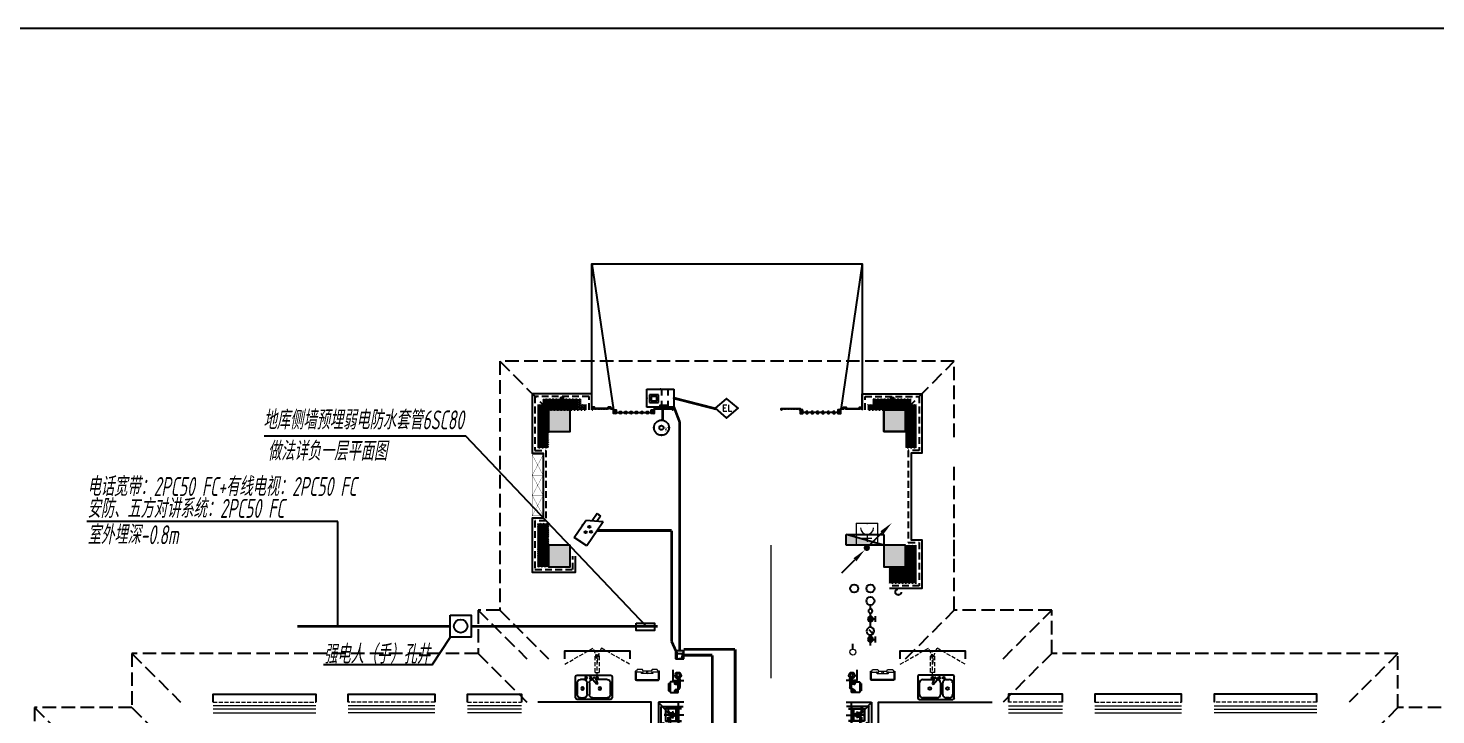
# Model space of a CAD drawing. Extents: x 3002737 to 4077523, y -995787 to -7267.
# Drawn here: x 3430537 to 3456554, y -919378 to -906687 of the extents above; entities that cross this region are included whole.
import ezdxf
from ezdxf.enums import TextEntityAlignment as Align

# ---------------------------------------------------------------- set-up
doc = ezdxf.new("R2010")
doc.units = 0
doc.header["$LTSCALE"] = 1000
doc.header["$MEASUREMENT"] = 0
doc.linetypes.add('DASH', pattern=[0.35, 0.25, -0.1])
doc.linetypes.add('HIDDEN', pattern=[0.375, 0.25, -0.125])
doc.layers.get('0').update_dxf_attribs({"linetype": 'CONTINUOUS'})
for name, color, linetype in [('!!DIM-动力', 7, 'CONTINUOUS'), ('!!电气', 1, 'CONTINUOUS'), ('A-EQPM-MECH', 191, 'CONTINUOUS'), ('AH-FURNITURE', 1, 'CONTINUOUS'), ('DIM-照明', 7, 'CONTINUOUS'), ('EQUIP-安防', 3, 'CONTINUOUS'), ('EQUIP_消火栓', 7, 'CONTINUOUS'), ('IP-bath&kitchen-JOHNSON', 4, 'CONTINUOUS'), ('LVTRY', 252, 'CONTINUOUS'), ('LWIRE', 4, 'CONTINUOUS'), ('VPIPE-中水', 122, 'CONTINUOUS'), ('VPIPE-凝结', 150, 'CONTINUOUS'), ('VPIPE-消防', 1, 'TG_X'), ('VPIPE-给水', 3, 'TG_J'), ('VPIPE-雨水', 4, 'DASH'), ('WIRE-安防', 4, 'CONTINUOUS'), ('WIRE-消防', 4, 'CONTINUOUS'), ('WIRE-综合布线', 5, 'DASH'), ('修改标示', 212, 'CONTINUOUS'), ('卫生间', 6, 'CONTINUOUS'), ('建筑-排气道', 252, 'CONTINUOUS'), ('污水', 3, 'CONTINUOUS'), ('电气', 6, 'CONTINUOUS'), ('看线', 185, 'CONTINUOUS'), ('立面', 73, 'CONTINUOUS'), ('立面-看线', 251, 'CONTINUOUS'), ('给水', 4, 'CONTINUOUS'), ('设备', 253, 'CONTINUOUS'), ('铝合金', 144, 'CONTINUOUS')]:
    doc.layers.add(name, color=color, linetype=linetype)
for name, color, linetype, lineweight in [('EQUIP-消防', 3, 'CONTINUOUS', 20), ('PUB_HATCH', 8, 'CONTINUOUS', 9), ('STAIR', 252, 'CONTINUOUS', 20), ('VPIPE-废水', 31, 'TG_F', 18), ('WINDOW', 146, 'CONTINUOUS', 20), ('平面-栏杆', 56, 'CONTINUOUS', 15), ('平面-看线', 252, 'CONTINUOUS', 15), ('平面-空调室内机', 176, 'CONTINUOUS', 9), ('平面-空调预留孔', 252, 'CONTINUOUS', 15), ('立面-洞口示意', 252, 'CONTINUOUS', 13)]:
    doc.layers.add(name, color=color, linetype=linetype, lineweight=lineweight)
doc.styles.add('_TEL_DIM', font='SIMPLEX', dxfattribs={"width": 0.8, "height": 3.5, "bigfont": 'HZTXT'})
doc.styles.add('DIM_FONT', font='SIMPLEX', dxfattribs={"width": 0.7, "bigfont": 'GBCBIG'})
doc.styles.add('HZTXT', font='gbeitc.shx', dxfattribs={"width": 0.8, "height": 400, "bigfont": 'hztxt.shx'})
doc.styles.add('SM1', font='realsz.shx', dxfattribs={"width": 0.75, "bigfont": 'realhz.shx'})
doc.styles.get("Standard").update_dxf_attribs({"font": 'gbenor.shx', "bigfont": 'gbcbig.shx'})
doc.styles.add('TG_LINETYPE', font='SIMPLEX', dxfattribs={"width": 0.8, "height": 3, "bigfont": 'HZTXT'})
doc.linetypes.add('TG_F', pattern='A,2,-0.3,["F",TG_LINETYPE,S=0.1,R=0,X=-0.23,Y=-0.15],0', length=2.3)
doc.linetypes.add('TG_J', pattern='A,2,-0.22,["J",TG_LINETYPE,S=0.1,R=0,X=-0.18,Y=-0.15],0', length=2.22)
doc.linetypes.add('TG_X', pattern='A,4,-0.3,["X",TG_LINETYPE,S=0.1,R=0,X=-0.23,Y=-0.15],0', length=4.3)
pattern_1 = [(45, (-879550.0308, -779765.5013), (-2.24506403, 2.24506403), [])]
pattern_2 = [(45, (-879750.0308, -780835.0008), (-2.24506403, 2.24506403), [])]
pattern_3 = [(45, (-691492.517, -939480.5144), (-2.24506403, 2.24506403), [])]
pattern_4 = [(45, (-691392.517, -939480.5153), (-2.24506403, 2.24506403), [])]
pattern_5 = [(45, (-691292.517, -939480.5162), (-2.24506403, 2.24506403), [])]
pattern_6 = [(45, (-691192.517, -939480.517), (-2.24506403, 2.24506403), [])]
pattern_7 = [(45, (-691092.517, -939480.518), (-2.24506403, 2.24506403), [])]
pattern_8 = [(45, (-690992.517, -939480.519), (-2.24506403, 2.24506403), [])]
pattern_9 = [(45, (-691602.5177, -939480.5138), (-2.24506403, 2.24506403), [])]
pattern_10 = [(45, (-690902.5144, -939480.51), (-2.24506403, 2.24506403), [])]
pattern_11 = [(0, (-420517.216, -516416.725), (30.95625, 17.872595), [20.6375, -41.275]), (120, (-420517.216, -516416.725), (-30.9562463, 17.8726014), [20.6375, -41.275]), (60, (-420517.216, -516416.725), (3.7e-06, 35.7451964), [-41.275, 20.6375])]
pattern_12 = [(45, (-691542.282, -939480.3315), (-2.24506403, 2.24506403), [])]

# ---------------------------------------------------------------- blocks, each defined once
blk = doc.blocks.new('A$C148B7D8E')
at = {"layer": '卫生间', "color": 252, "linetype": 'DASH'}
for p, q in [((7700, 15400), (8600, 14500)), ((15200, 14500), (16100, 15400)), ((7300, 10800), (8200, 9900)), ((7700, 10800), (8600, 9900)), ((15200, 9900), (16100, 10800)), ((17000, 9900), (17900, 10800)), ((900, 10000), (1800, 9100)), ((7300, 10000), (8200, 9100)), ((17900, 10000), (17000, 9100)), ((24300, 10000), (23400, 9100)), ((-900, 9000), (0, 8100)), ((900, 9000), (1800, 8100)), ((24300, 9000), (23400, 8100)), ((-900, -900), (0, 0)), ((1750, -900), (2650, 0)), ((22550, 0), (23450, -900)), ((2650, -1200), (1750, -2100)), ((22550, -1200), (23450, -2100))]:
    blk.add_line(p, q, dxfattribs=at)
for points in [[(16100, 14000), (16100, 15400), (7700, 15400), (7700, 10800), (7300, 10800), (7300, 10000), (900, 10000), (900, 9000), (-900, 9000), (-900, -900), (1750, -900), (1750, -2100), (23450, -2100), (23450, -900), (25100, -900)], [(25100, 9000), (24300, 9000), (24300, 10000), (17900, 10000), (17900, 10800), (16100, 10800), (16100, 12200)]]:
    blk.add_lwpolyline(points, dxfattribs=at)
blk = doc.blocks.new('A$C1F074C3D')
at = {"layer": 'STAIR', "color": 252}
blk.add_line((-1190, 4160), (-1190, 1703), dxfattribs=at)
blk = doc.blocks.new('rtyg7uyhg')
at = {"layer": 'LVTRY'}
for p, q in [((193590, 45458), (193590, 45069)), ((194235, 45489), (193621, 45489)), ((193621, 45131), (193621, 45346)), ((193682, 45407), (193888, 45407)), ((193896, 45430), (193858, 45326)), ((193858, 45326), (193875, 45316)), ((193875, 45316), (193946, 45401)), ((193926, 45440), (193940, 45432)), ((194010, 45346), (194010, 45131)), ((194051, 45131), (194051, 45346)), ((194112, 45407), (194173, 45407)), ((194235, 45346), (194235, 45131)), ((194265, 45069), (194265, 45458)), ((193621, 45039), (194235, 45039)), ((193948, 45069), (193682, 45069)), ((194173, 45069), (194112, 45069))]:
    blk.add_line(p, q, dxfattribs=at)
for centre, radius in [((193866, 45438), 20.5), ((193989, 45438), 20.5), ((194071, 45438), 20.5), ((193815, 45238), 25.6), ((194137, 45238), 25.6)]:
    blk.add_circle(centre, radius, dxfattribs=at)
for centre, radius, start, end in [((193621, 45458), 30.7, 90, 180), ((193682, 45346), 61.4, 90, 180), ((193916, 45423), 20.5, 60, 159.4623), ((193930, 45414), 20.5, 320.5377, 60), ((193948, 45346), 61.4, 360, 90), ((194112, 45346), 61.4, 90, 180), ((194173, 45346), 61.4, 360, 90), ((194235, 45458), 30.7, 360, 90), ((193621, 45069), 30.7, 180, 270), ((193682, 45131), 61.4, 180, 270), ((193948, 45131), 61.4, 270, 360), ((194112, 45131), 61.4, 180, 270), ((194173, 45131), 61.4, 270, 360), ((194235, 45069), 30.7, 270, 360)]:
    blk.add_arc(centre, radius, start, end, dxfattribs=at)
at = {"layer": 'LVTRY', "style": 'DIM_FONT', "width": 0.8, "flags": 9}
for tag in ['YSIZE', 'XSIZE']:
    blk.add_attdef(tag, (193928, 45488), '', height=0.5, rotation=90, dxfattribs=at)
blk = doc.blocks.new('A$C60D053AF')
at = {"layer": 'AH-FURNITURE', "color": 8}
for p, q in [((233, -90), (128, -90)), ((233, -110), (128, -110)), ((193, -71), (328, -71)), ((193, -91), (328, -91)), ((245, -129), (245, -122)), ((255, -281), (255, -251)), ((265, -129), (265, -122)), ((342, -97), (370, -143)), ((356, -83), (384, -129)), ((393, -281), (393, -251)), ((255, -281), (393, -281))]:
    blk.add_line(p, q, dxfattribs=at)
for points in [[(170, -68, 1), (170, -94), (193, -94), (193, -68)], [(234, -251), (414, -251, 0.414214), (424, -241), (424, -111, 0.414214), (414, -101), (234, -101, 0.414214), (224, -111), (224, -241, 0.414214)], [(268, -122), (268, -107, 0.414214), (248, -87), (233, -87), (233, -113), (242, -113), (242, -122)], [(242, -152, 1), (268, -152), (268, -129), (242, -129)], [(384, -161, 1), (402, -143), (386, -127), (368, -145)]]:
    blk.add_lwpolyline(points, format="xyb", close=True, dxfattribs=at)
for centre, radius in [((100, -100), 30), ((255, -152), 15), ((255, -152), 10), ((393, -152), 15), ((393, -152), 10)]:
    blk.add_circle(centre, radius, dxfattribs=at)
for radius in [40, 20]:
    blk.add_arc((328, -111), radius, 45, 90, dxfattribs=at)
blk = doc.blocks.new('A-Kitchen-7')
at = {"layer": 'LVTRY'}
for p, q in [((-519, 780), (-7, 834)), ((-515, 756), (-519, 780)), ((-4, 811), (-515, 756)), ((515, 756), (-515, 756)), ((-515, 756), (-515, 40)), ((-486, 761), (-485, 756)), ((-29, 767), (-112, 756)), ((-29, 767), (-35, 806)), ((-7, 834), (-4, 811)), ((515, 780), (0, 780)), ((0, 756), (0, 780)), ((515, 756), (515, 780)), ((515, 40), (515, 756)), ((-515, 40), (515, 40))]:
    blk.add_line(p, q, dxfattribs=at)
blk.add_lwpolyline([(-469, 40), (-469, 0), (469, 0), (469, 40)], close=True, dxfattribs=at)
blk = doc.blocks.new('FRSDFDGDGDRGDR')
at = {"layer": '平面-空调预留孔', "color": 252}
for p, q in [((699612, 775044), (699612, 775441)), ((699619, 775448), (699746, 775448)), ((699720, 775342), (699720, 775143)), ((699727, 775349), (699740, 775349)), ((699746, 775448), (699746, 775355)), ((699727, 775136), (699740, 775136)), ((699746, 775130), (699746, 775037)), ((699746, 775037), (699619, 775037))]:
    blk.add_line(p, q, dxfattribs=at)
blk.add_lwpolyline([(699766, 775167), (699793, 775154), (699793, 775057), (699766, 775044), (699766, 775018), (699619, 775018, -0.414214), (699593, 775044), (699593, 775441, -0.414214), (699619, 775468), (699766, 775468), (699766, 775441), (699793, 775428), (699793, 775332), (699766, 775318)], format="xyb", close=True, dxfattribs=at)
for centre, radius in [((699740, 775332), 10.6), ((699740, 775243), 15.8), ((699740, 775154), 10.6)]:
    blk.add_circle(centre, radius, dxfattribs=at)
for centre, start, end in [((699619, 775441), 90, 180), ((699727, 775342), 90, 180), ((699740, 775355), 270, 360), ((699727, 775143), 180, 270), ((699740, 775130), 0, 90), ((699619, 775044), 180, 270)]:
    blk.add_arc(centre, 6.6, start, end, dxfattribs=at)
blk = doc.blocks.new('*U153')
h = blk.add_hatch(color=5)
h.set_gradient(color1=(0, 0, 255), rotation=180, tint=1)
h.paths.add_polyline_path([(0, 0), (-6.35, -6.35), (-6.35, -2.159), (-15, -2.159), (-15, 2.159), (-6.35, 2.159), (-6.35, 6.35)])
at = {"color": 0, "linetype": 'Continuous'}
blk.add_lwpolyline([(0, 0), (-6.35, -6.35), (-6.35, -2.159), (-15, -2.159), (-15, 2.159), (-6.35, 2.159), (-6.35, 6.35)], close=True, dxfattribs=at)
blk = doc.blocks.new('GDGDRGDRGRD')
at = {"layer": 'PUB_HATCH'}
blk.add_hatch(color=252, dxfattribs=at).paths.add_polyline_path([(430320, 370174), (430320, 370444), (430180, 370444), (430180, 370429), (430285, 370429), (430305, 370409), (430305, 370209), (430285, 370189), (429965, 370189), (429945, 370209), (429945, 370409), (429965, 370429), (430070, 370429), (430070, 370444), (429930, 370444), (429930, 370174)])
at = {"layer": 'LVTRY', "color": 251}
for p, q in [((430081, 371515), (429865, 371758)), ((430335, 371758), (429865, 371758)), ((429865, 371758), (429865, 370858)), ((430235, 370858), (430235, 371758)), ((430335, 371515), (430081, 371515)), ((430081, 371515), (430081, 371100)), ((429865, 370858), (430081, 371100)), ((430081, 371100), (430335, 371100)), ((429865, 370858), (430335, 370858))]:
    blk.add_line(p, q, dxfattribs=at)
at = {"layer": 'LVTRY'}
for p, q in [((429915, 370948), (429915, 371668)), ((429925, 371678), (430325, 371678)), ((429995, 371628), (429995, 371418)), ((430000, 371628), (430000, 371418)), ((430290, 371638), (430005, 371638)), ((430290, 371633), (430005, 371633)), ((430045, 371658), (430045, 371568)), ((430050, 371658), (430045, 371658)), ((430045, 371568), (430050, 371568)), ((430050, 371568), (430050, 371658)), ((430195, 371418), (430195, 371628)), ((430200, 371418), (430200, 371628)), ((430235, 371668), (430235, 370948)), ((429935, 371358), (429974, 371358)), ((429955, 371339), (429955, 371378)), ((429955, 371239), (429955, 371278)), ((429975, 371526), (430102, 371526)), ((429975, 371521), (429975, 371526)), ((430102, 371521), (429975, 371521)), ((430005, 371413), (430290, 371413)), ((430005, 371408), (430290, 371408)), ((430045, 371388), (430045, 371478)), ((430045, 371478), (430050, 371478)), ((430050, 371388), (430045, 371388)), ((430050, 371478), (430050, 371388)), ((430220, 371526), (430092, 371526)), ((430092, 371526), (430092, 371521)), ((430092, 371521), (430220, 371521)), ((430102, 371526), (430102, 371521)), ((430220, 371521), (430220, 371526)), ((430235, 371100), (430235, 371515)), ((429935, 371258), (429974, 371258)), ((430102, 371096), (429975, 371096)), ((429975, 371096), (429975, 371091)), ((429975, 371091), (430102, 371091)), ((429995, 370988), (429995, 371198)), ((430000, 370988), (430000, 371198)), ((430005, 371208), (430290, 371208)), ((430005, 371203), (430290, 371203)), ((430045, 371228), (430045, 371138)), ((430050, 371228), (430045, 371228)), ((430045, 371138), (430050, 371138)), ((430045, 370958), (430045, 371048)), ((430045, 371048), (430050, 371048)), ((430050, 371138), (430050, 371228)), ((430050, 371048), (430050, 370958)), ((430092, 371091), (430092, 371096)), ((430092, 371096), (430220, 371096)), ((430220, 371091), (430092, 371091)), ((430102, 371091), (430102, 371096)), ((430195, 371198), (430195, 370988)), ((430200, 371198), (430200, 370988)), ((430220, 371096), (430220, 371091)), ((430325, 370938), (429925, 370938)), ((430290, 370983), (430005, 370983)), ((430290, 370978), (430005, 370978)), ((430050, 370958), (430045, 370958))]:
    blk.add_line(p, q, dxfattribs=at)
at = {"layer": 'LVTRY', "color": 252}
for p, q in [((430070, 370429), (430070, 370444)), ((430180, 370429), (430180, 370444))]:
    blk.add_line(p, q, dxfattribs=at)
at = {"layer": 'LVTRY'}
blk.add_lwpolyline([(429609, 370758), (429735, 370758), (429735, 371758), (427635, 371758)], dxfattribs=at)
at = {"layer": 'LVTRY', "color": 252}
for points in [[(430335, 370159), (429915, 370159), (429915, 370459), (430335, 370459)], [(430320, 370174), (429930, 370174), (429930, 370444), (430320, 370444)], [(429965, 370429), (430285, 370429), (430305, 370409), (430305, 370209), (430285, 370189), (429965, 370189), (429945, 370209), (429945, 370409), (429965, 370429)]]:
    blk.add_lwpolyline(points, close=True, dxfattribs=at)
at = {"layer": 'LVTRY'}
for centre, radius in [((430147, 371523), 29.7), ((430147, 371523), 11.7), ((429955, 371358), 17), ((429955, 371258), 17), ((430147, 371093), 29.7), ((430147, 371093), 11.7)]:
    blk.add_circle(centre, radius, dxfattribs=at)
for centre, radius, start, end in [((429925, 371668), 10, 90, 180), ((430005, 371628), 10, 90, 180), ((430005, 371628), 5, 90, 180), ((430047, 371523), 56.7, 2.2742, 87.7258), ((430047, 371523), 52.2, 2.4704, 87.5296), ((430147, 371523), 56.7, 92.2742, 177.7258), ((430147, 371523), 52.2, 92.4704, 177.5296), ((430190, 371628), 10, 0, 90), ((430190, 371628), 5, 0, 90), ((430225, 371668), 10, 0, 90), ((430005, 371418), 10, 180, 270), ((430005, 371418), 5, 180, 270), ((430047, 371523), 56.7, 272.2742, 357.7258), ((430047, 371523), 52.2, 272.4704, 357.5296), ((430147, 371523), 56.7, 182.2742, 267.7258), ((430147, 371523), 52.2, 182.4704, 267.5296), ((430190, 371418), 5, 270, 0), ((430190, 371418), 10, 270, 0), ((430005, 371198), 10, 90, 180), ((430005, 371198), 5, 90, 180), ((430047, 371093), 56.7, 2.2742, 87.7258), ((430047, 371093), 52.2, 2.4704, 87.5296), ((430047, 371093), 56.7, 272.2742, 357.7258), ((430047, 371093), 52.2, 272.4704, 357.5296), ((430147, 371093), 56.7, 92.2742, 177.7258), ((430147, 371093), 56.7, 182.2742, 267.7258), ((430147, 371093), 52.2, 92.4704, 177.5296), ((430147, 371093), 52.2, 182.4704, 267.5296), ((430190, 371198), 10, 0, 90), ((430190, 371198), 5, 0, 90), ((429925, 370948), 10, 180, 270), ((430005, 370988), 10, 180, 270), ((430005, 370988), 5, 180, 270), ((430190, 370988), 5, 270, 0), ((430190, 370988), 10, 270, 0), ((430225, 370948), 10, 270, 0)]:
    blk.add_arc(centre, radius, start, end, dxfattribs=at)
at = {"layer": '立面-洞口示意', "color": 252}
blk.add_lwpolyline([(430335, 370159), (430071, 370253), (429915, 370459)], dxfattribs=at)
at = {"xscale": -1, "rotation": 270}
blk.add_blockref('FRSDFDGDGDRGDR', (-345583, -327434), dxfattribs=at)
at = {"xscale": -1}
blk.add_blockref('rtyg7uyhg', (622600, 326770), dxfattribs=at)
at = {"rotation": 270}
blk.add_blockref('A$C60D053AF', (430335, 372358), dxfattribs=at)
at = {"layer": 'LVTRY', "color": 1, "extrusion": (0, 0, -1), "xscale": -0.7999999999883585, "yscale": 0.7999999999883585, "zscale": -0.7999999999883585}
blk.add_blockref('A-Kitchen-7', (-429197, 370159), dxfattribs=at)
at = {"layer": '建筑-排气道', "xscale": -5, "yscale": 5, "zscale": 5, "rotation": 90}
blk.add_blockref('*U153', (430135, 370491), dxfattribs=at)
blk = doc.blocks.new('A$C2705576B')
at = {"layer": '给水'}
h = blk.add_hatch(color=252, dxfattribs=at)
edge = h.paths.add_edge_path()
edge.add_arc((417, -1741), 47.2, 0, 360)
h = blk.add_hatch(color=252, dxfattribs=at)
edge = h.paths.add_edge_path()
edge.add_arc((795, -1741), 47.2, 0, 360)
at = {"layer": '给水', "color": 252}
for p, q in [((363, -1645), (472, -1645)), ((417, -1741), (417, -1645)), ((601, -1768), (525, -1704)), ((525, -1704), (564, -1715)), ((740, -1645), (849, -1645)), ((795, -1741), (795, -1645))]:
    blk.add_line(p, q, dxfattribs=at)
at = {"layer": '给水', "color": 252, "const_width": 35.4}
for points in [[(499, -1741), (302, -1741)], [(903, -1741), (641, -1741)], [(1053, -1741), (978, -1741)]]:
    blk.add_lwpolyline(points, dxfattribs=at)
at = {"layer": '给水', "color": 252}
for centre, radius in [((417, -1741), 47.2), ((570, -1741), 70.8), ((795, -1741), 47.2), ((941, -1741), 37.5)]:
    blk.add_circle(centre, radius, dxfattribs=at)
blk = doc.blocks.new('dongkong')
at = {"layer": '平面-空调预留孔', "color": 8, "linetype": 'HIDDEN', "ltscale": 0.3}
for p, q in [((-603836, 210821), (-603836, 210511)), ((-603836, 210821), (-603756, 210821)), ((-603796, 210900), (-603796, 210431)), ((-603756, 210821), (-603756, 210511))]:
    blk.add_line(p, q, dxfattribs=at)
blk.add_lwpolyline([(-603756, 210511), (-603836, 210511)], dxfattribs=at)
blk = doc.blocks.new('$TwtSys$00000434')
at = {"color": 252}
for p, q in [((-0.5, 0.5), (-0.5, -0.5)), ((-0.5, -0.5), (0.5, 0.5)), ((0.5, 0.5), (-0.5, 0.5)), ((0.5, -0.5), (0.5, 0.5)), ((-0.5, -0.5), (0.5, -0.5))]:
    blk.add_line(p, q, dxfattribs=at)
blk.add_solid([(0.5, -0.5), (0.5, 0.5), (-0.5, -0.5)], dxfattribs=at)
blk = doc.blocks.new('A$C028C60F5')
at = {"color": 252}
blk.add_lwpolyline([(400, 0), (0, 0), (0, -400), (400, -400)], close=True, dxfattribs=at)
at = {"layer": 'PUB_HATCH', "color": 252}
blk.add_solid([(0, -400), (400, -400), (0, 0), (400, 0)], dxfattribs=at)
blk = doc.blocks.new('A$C7D502F78')
at = {"layer": '修改标示', "ltscale": 2}
blk.add_lwpolyline([(-151, 197), (-11, 197), (-11, 142), (-151, 142)], close=True, dxfattribs=at)
blk = doc.blocks.new('A$C3EFA6995')
for p in [(9700, 100), (9700, -2400), (15900, -2400)]:
    blk.add_blockref('A$C028C60F5', p)
at = {"xscale": -1}
blk.add_blockref('A$C028C60F5', (16300, 100), dxfattribs=at)
blk = doc.blocks.new('A$C5F341E43')
at = {"layer": '立面'}
h = blk.add_hatch(dxfattribs=at)
h.set_pattern_fill('ANSI31', color=252, scale=2)
h.set_pattern_definition(pattern_1)
h.paths.add_polyline_path([(8725, 15800), (8775, 15800), (8775, 15830), (8725, 15830)])
h = blk.add_hatch(dxfattribs=at)
h.set_pattern_fill('ANSI31', color=252, scale=2)
h.set_pattern_definition(pattern_12)
h.paths.add_polyline_path([(9300, 15600), (9700, 15600), (9700, 15630), (9650, 15630), (9650, 15650), (9600, 15650), (9600, 15630), (9350, 15630), (9350, 15650), (9300, 15650)])
h.paths.add_polyline_path([(9310, 15600), (9690, 15600), (9690, 15620), (9640, 15620), (9640, 15640), (9610, 15640), (9610, 15620), (9340, 15620), (9340, 15640), (9310, 15640)])
h = blk.add_hatch(dxfattribs=at)
h.set_pattern_fill('ANSI31', color=252, scale=2)
h.set_pattern_definition(pattern_2)
edge = h.paths.add_edge_path()
edge.add_line((10450, 15600), (10460, 15600))
edge.add_line((10460, 15600), (10460, 15620))
edge.add_line((10460, 15620), (10790, 15620))
edge.add_line((10790, 15620), (10790, 15600))
edge.add_line((10790, 15600), (10800, 15600))
edge.add_line((10800, 15600), (10800, 15630))
edge.add_line((10800, 15630), (10450, 15630))
edge.add_line((10450, 15630), (10450, 15600))
h = blk.add_hatch(dxfattribs=at)
h.set_pattern_fill('ANSI31', color=252, scale=2)
h.set_pattern_definition(pattern_2)
edge = h.paths.add_edge_path()
edge.add_line((13150, 15600), (13140, 15600))
edge.add_line((13140, 15600), (13140, 15620))
edge.add_line((13140, 15620), (12810, 15620))
edge.add_line((12810, 15620), (12810, 15600))
edge.add_line((12810, 15600), (12800, 15600))
edge.add_line((12800, 15600), (12800, 15630))
edge.add_line((12800, 15630), (13150, 15630))
edge.add_line((13150, 15630), (13150, 15600))
h = blk.add_hatch(dxfattribs=at)
h.set_pattern_fill('ANSI31', color=252, scale=2)
h.set_pattern_definition(pattern_12)
h.paths.add_polyline_path([(14300, 15600), (13900, 15600), (13900, 15630), (13950, 15630), (13950, 15650), (14000, 15650), (14000, 15630), (14250, 15630), (14250, 15650), (14300, 15650)])
h.paths.add_polyline_path([(14290, 15600), (13910, 15600), (13910, 15620), (13960, 15620), (13960, 15640), (13990, 15640), (13990, 15620), (14260, 15620), (14260, 15640), (14290, 15640)])
h = blk.add_hatch(dxfattribs=at)
h.set_pattern_fill('ANSI31', color=252, scale=2)
h.set_pattern_definition(pattern_1)
h.paths.add_polyline_path([(14875, 15800), (14825, 15800), (14825, 15830), (14875, 15830)])
h = blk.add_hatch(dxfattribs=at)
h.set_pattern_fill('ANSI31', color=252, scale=2)
h.set_pattern_definition(pattern_9)
h.paths.add_polyline_path([(9700, 15600), (9750, 15600), (9750, 15533), (9700, 15533)])
h = blk.add_hatch(dxfattribs=at)
h.set_pattern_fill('ANSI31', color=252, scale=2)
h.set_pattern_definition(pattern_3)
h.paths.add_polyline_path([(9810, 15573), (9840, 15573), (9840, 15533), (9810, 15533)])
h = blk.add_hatch(dxfattribs=at)
h.set_pattern_fill('ANSI31', color=252, scale=2)
h.set_pattern_definition(pattern_4)
h.paths.add_polyline_path([(9910, 15573), (9940, 15573), (9940, 15533), (9910, 15533)])
h = blk.add_hatch(dxfattribs=at)
h.set_pattern_fill('ANSI31', color=252, scale=2)
h.set_pattern_definition(pattern_5)
h.paths.add_polyline_path([(10010, 15573), (10040, 15573), (10040, 15533), (10010, 15533)])
h = blk.add_hatch(dxfattribs=at)
h.set_pattern_fill('ANSI31', color=252, scale=2)
h.set_pattern_definition(pattern_6)
h.paths.add_polyline_path([(10110, 15573), (10140, 15573), (10140, 15533), (10110, 15533)])
h = blk.add_hatch(dxfattribs=at)
h.set_pattern_fill('ANSI31', color=252, scale=2)
h.set_pattern_definition(pattern_7)
h.paths.add_polyline_path([(10210, 15573), (10240, 15573), (10240, 15533), (10210, 15533)])
h = blk.add_hatch(dxfattribs=at)
h.set_pattern_fill('ANSI31', color=252, scale=2)
h.set_pattern_definition(pattern_8)
h.paths.add_polyline_path([(10310, 15573), (10340, 15573), (10340, 15533), (10310, 15533)])
h = blk.add_hatch(dxfattribs=at)
h.set_pattern_fill('ANSI31', color=252, scale=2)
h.set_pattern_definition(pattern_10)
h.paths.add_polyline_path([(10400, 15600), (10450, 15600), (10450, 15533), (10400, 15533)])
h = blk.add_hatch(dxfattribs=at)
h.set_pattern_fill('ANSI31', color=252, scale=2)
h.set_pattern_definition(pattern_10)
h.paths.add_polyline_path([(13200, 15600), (13150, 15600), (13150, 15533), (13200, 15533)])
h = blk.add_hatch(dxfattribs=at)
h.set_pattern_fill('ANSI31', color=252, scale=2)
h.set_pattern_definition(pattern_8)
h.paths.add_polyline_path([(13290, 15573), (13260, 15573), (13260, 15533), (13290, 15533)])
h = blk.add_hatch(dxfattribs=at)
h.set_pattern_fill('ANSI31', color=252, scale=2)
h.set_pattern_definition(pattern_7)
h.paths.add_polyline_path([(13390, 15573), (13360, 15573), (13360, 15533), (13390, 15533)])
h = blk.add_hatch(dxfattribs=at)
h.set_pattern_fill('ANSI31', color=252, scale=2)
h.set_pattern_definition(pattern_6)
h.paths.add_polyline_path([(13490, 15573), (13460, 15573), (13460, 15533), (13490, 15533)])
h = blk.add_hatch(dxfattribs=at)
h.set_pattern_fill('ANSI31', color=252, scale=2)
h.set_pattern_definition(pattern_5)
h.paths.add_polyline_path([(13590, 15573), (13560, 15573), (13560, 15533), (13590, 15533)])
h = blk.add_hatch(dxfattribs=at)
h.set_pattern_fill('ANSI31', color=252, scale=2)
h.set_pattern_definition(pattern_4)
h.paths.add_polyline_path([(13690, 15573), (13660, 15573), (13660, 15533), (13690, 15533)])
h = blk.add_hatch(dxfattribs=at)
h.set_pattern_fill('ANSI31', color=252, scale=2)
h.set_pattern_definition(pattern_3)
h.paths.add_polyline_path([(13790, 15573), (13760, 15573), (13760, 15533), (13790, 15533)])
h = blk.add_hatch(dxfattribs=at)
h.set_pattern_fill('ANSI31', color=252, scale=2)
h.set_pattern_definition(pattern_9)
h.paths.add_polyline_path([(13900, 15600), (13850, 15600), (13850, 15533), (13900, 15533)])
at = {"layer": '立面-看线'}
h = blk.add_hatch(dxfattribs=at)
h.set_pattern_fill('HONEY', color=252, scale=13)
h.set_pattern_definition(pattern_11)
h.paths.add_polyline_path([(9100, 15700), (9100, 15800), (8400, 15800), (8400, 15700), (8300, 15700), (8300, 14900), (8500, 14900), (8500, 15600), (9199, 15600), (9199, 15700)])
h = blk.add_hatch(dxfattribs=at)
h.set_pattern_fill('HONEY', color=252, scale=13)
h.set_pattern_definition(pattern_11)
h.paths.add_polyline_path([(14500, 15700), (14500, 15800), (15200, 15800), (15200, 15700), (15300, 15700), (15300, 14900), (15100, 14900), (15100, 15600), (14401, 15600), (14401, 15700)])
h = blk.add_hatch(dxfattribs=at)
h.set_pattern_fill('HONEY', color=252, scale=13)
h.set_pattern_definition([(0, (-420616.579, -519516.725), (30.95625, 17.872595), [20.6375, -41.275]), (120, (-420616.579, -519516.725), (-30.9562463, 17.8726014), [20.6375, -41.275]), (60, (-420616.579, -519516.725), (3.7e-06, 35.7451964), [-41.275, 20.6375])])
h.paths.add_polyline_path([(8500, 12900), (8500, 12900), (8500, 13500), (8301, 13500), (8301, 12700), (8500, 12700)])
h = blk.add_hatch(dxfattribs=at)
h.set_pattern_fill('HONEY', color=252, scale=13)
h.set_pattern_definition([(0, (-420616.579, -519916.725), (30.95625, 17.872595), [20.6375, -41.275]), (120, (-420616.579, -519916.725), (-30.9562463, 17.8726014), [20.6375, -41.275]), (60, (-420616.579, -519916.725), (3.7e-06, 35.7451964), [-41.275, 20.6375])])
h.paths.add_polyline_path([(14800, 12700), (15100, 12700), (15100, 13100), (15299, 13100), (15299, 12400), (14800, 12400)])
at = {"color": 252, "const_width": 8}
for points in [[(8500, 14900), (8300, 14900), (8300, 15700), (8400, 15700), (8400, 15800), (8690, 15800), (8690, 15800), (8810, 15800), (8810, 15800), (9100, 15800), (9100, 15700), (9200, 15700), (9200, 15600)], [(15100, 14900), (15300, 14900), (15300, 15700), (15200, 15700), (15200, 15800), (14910, 15800), (14910, 15800), (14790, 15800), (14790, 15800), (14500, 15800), (14500, 15700), (14400, 15700), (14400, 15600)], [(8500, 13500), (8300, 13500), (8300, 12700), (8900, 12700), (8900, 12900)], [(15100, 13100), (15300, 13100), (15300, 12400), (14800, 12400)]]:
    blk.add_lwpolyline(points, dxfattribs=at)
at = {"layer": 'A-EQPM-MECH', "color": 252}
for points in [[(9300, 15600), (9300, 18300), (14300, 18300), (14300, 15600)], [(9300, 18300), (9700, 15600)], [(14300, 18300), (13900, 15600)]]:
    blk.add_lwpolyline(points, dxfattribs=at)
at = {"layer": 'IP-bath&kitchen-JOHNSON', "color": 252}
for points in [[(10800, 10800), (10800, 10600), (11000, 10600)], [(14200, 10800), (14200, 10600), (14000, 10600)]]:
    blk.add_lwpolyline(points, dxfattribs=at)
at = {"layer": 'VPIPE-中水', "color": 252, "linetype": 'Continuous'}
for centre in [(10895, 10695), (14105, 10695)]:
    blk.add_circle(centre, 55, dxfattribs=at)
at = {"layer": 'VPIPE-凝结', "color": 252}
blk.add_line((14125, 11180), (14125, 11278), dxfattribs=at)
at = {"layer": 'VPIPE-废水', "color": 252}
blk.add_circle((14125, 11125), 55, dxfattribs=at)
at = {"layer": 'VPIPE-消防', "color": 252, "linetype": 'Continuous'}
blk.add_circle((14150, 12300), 75, dxfattribs=at)
at = {"layer": 'VPIPE-给水', "color": 252, "linetype": 'Continuous'}
for centre in [(14450, 12300), (14450, 12070)]:
    blk.add_circle(centre, 75, dxfattribs=at)
at = {"layer": 'VPIPE-雨水', "color": 252}
blk.add_circle((14965, 12235), 55, dxfattribs=at)
at = {"layer": 'WINDOW', "color": 252, "linetype": 'DASH', "ltscale": 0.3}
for points in [[(8800, 10900), (9320, 11200, -0.131652), (9400, 10900)], [(9998, 10900), (9479, 11200, 0.131652), (9398, 10900)], [(15002, 10900), (15521, 11200, -0.131652), (15602, 10900)], [(16200, 10900), (15680, 11200, 0.131652), (15600, 10900)]]:
    blk.add_lwpolyline(points, format="xyb", dxfattribs=at)
at = {"layer": '卫生间', "color": 252, "linetype": 'DASH'}
blk.add_line((16000, 12900), (16000, 14600), dxfattribs=at)
at = {"layer": '平面-栏杆', "color": 252}
for points in [[(4200, 10130), (2300, 10130)], [(4200, 10070), (2300, 10070)], [(6400, 10130), (4800, 10130)], [(6400, 10070), (4800, 10070)], [(8000, 10130), (7000, 10130)], [(8000, 10070), (7000, 10070)], [(17000, 10130), (18000, 10130)], [(17000, 10070), (18000, 10070)], [(18600, 10130), (20200, 10130)], [(18600, 10070), (20200, 10070)], [(20800, 10130), (22700, 10130)], [(20800, 10070), (22700, 10070)]]:
    blk.add_lwpolyline(points, dxfattribs=at)
at = {"layer": '平面-看线', "color": 252, "linetype": 'DASH', "ltscale": 0.3}
for points in [[(2300, 10200), (4200, 10200)], [(6400, 10200), (4800, 10200)], [(7000, 10200), (8000, 10200)], [(18000, 10200), (17000, 10200)], [(18600, 10200), (20200, 10200)], [(22700, 10200), (20800, 10200)]]:
    blk.add_lwpolyline(points, dxfattribs=at)
at = {"layer": '平面-看线', "color": 252}
for points in [[(2300, 10000), (4200, 10000)], [(6400, 10000), (4800, 10000)], [(8000, 10000), (7000, 10000)], [(17000, 10000), (18000, 10000)], [(18600, 10000), (20200, 10000)], [(22700, 10000), (20800, 10000)]]:
    blk.add_lwpolyline(points, dxfattribs=at)
at = {"layer": '看线', "color": 252}
for points in [[(9300, 15600), (9300, 15900), (8200, 15900), (8200, 14800), (8400, 14800), (8400, 13600), (8200, 13600), (8200, 12600), (9000, 12600), (9000, 12900)], [(14300, 15600), (14300, 15900), (15400, 15900), (15400, 14800), (15200, 14800), (15200, 13200), (15400, 13200), (15400, 12300), (14800, 12300)]]:
    blk.add_lwpolyline(points, dxfattribs=at)
at = {"layer": '看线', "color": 252, "linetype": 'HIDDEN', "ltscale": 0.5}
for points in [[(9250, 15600), (9250, 15850), (8250, 15850), (8250, 14850), (8450, 14850), (8450, 13550), (8250, 13550), (8250, 12650), (8950, 12650), (8950, 12900)], [(14350, 15600), (14350, 15850), (15350, 15850), (15350, 14850), (15150, 14850), (15150, 13150), (15350, 13150), (15350, 12350), (14800, 12350)]]:
    blk.add_lwpolyline(points, dxfattribs=at)
at = {"layer": '看线', "color": 252, "ltscale": 0.5}
for points in [[(8800, 11000), (8800, 11150), (10000, 11150), (10000, 11000)], [(15000, 11000), (15000, 11150), (16200, 11150), (16200, 11000)], [(2300, 10200), (2300, 10350), (4200, 10350), (4200, 10200)], [(4800, 10200), (4800, 10350), (6400, 10350), (6400, 10200)], [(7000, 10200), (7000, 10350), (8000, 10350), (8000, 10200)], [(18000, 10200), (18000, 10350), (17000, 10350), (17000, 10200)], [(20200, 10200), (20200, 10350), (18600, 10350), (18600, 10200)], [(22700, 10200), (22700, 10350), (20800, 10350), (20800, 10200)]]:
    blk.add_lwpolyline(points, dxfattribs=at)
at = {"layer": '立面', "color": 252}
for p, q in [((9910, 15573), (9940, 15573)), ((9910, 15533), (9910, 15573)), ((9940, 15533), (9910, 15533)), ((9940, 15573), (9940, 15533)), ((13690, 15573), (13660, 15573)), ((13660, 15573), (13660, 15533)), ((13660, 15533), (13690, 15533)), ((13690, 15533), (13690, 15573))]:
    blk.add_line(p, q, dxfattribs=at)
for points in [[(8725, 15800), (8775, 15800), (8775, 15830), (8725, 15830)], [(14875, 15800), (14825, 15800), (14825, 15830), (14875, 15830)], [(9700, 15600), (9750, 15600), (9750, 15533), (9700, 15533)], [(10010, 15573), (10040, 15573), (10040, 15533), (10010, 15533)], [(10110, 15573), (10140, 15573), (10140, 15533), (10110, 15533)], [(10210, 15573), (10240, 15573), (10240, 15533), (10210, 15533)], [(10310, 15573), (10340, 15573), (10340, 15533), (10310, 15533)], [(10400, 15600), (10450, 15600), (10450, 15533), (10400, 15533)], [(13200, 15600), (13150, 15600), (13150, 15533), (13200, 15533)], [(13290, 15573), (13260, 15573), (13260, 15533), (13290, 15533)], [(13390, 15573), (13360, 15573), (13360, 15533), (13390, 15533)], [(13490, 15573), (13460, 15573), (13460, 15533), (13490, 15533)], [(13590, 15573), (13560, 15573), (13560, 15533), (13590, 15533)], [(13900, 15600), (13850, 15600), (13850, 15533), (13900, 15533)]]:
    blk.add_lwpolyline(points, close=True, dxfattribs=at)
for points in [[(10450, 15600), (10460, 15600), (10460, 15620), (10790, 15620), (10790, 15600), (10800, 15600), (10800, 15630), (10450, 15630), (10450, 15600)], [(13150, 15600), (13140, 15600), (13140, 15620), (12810, 15620), (12810, 15600), (12800, 15600), (12800, 15630), (13150, 15630), (13150, 15600)]]:
    blk.add_lwpolyline(points, dxfattribs=at)
at = {"layer": '设备', "color": 252, "const_width": 5}
for points in [[(8400, 14395), (8400, 14770), (8200, 14770), (8200, 14395)], [(8400, 14020), (8400, 14395), (8200, 14395), (8200, 14020)], [(8400, 13645), (8400, 14020), (8200, 14020), (8200, 13645)]]:
    blk.add_lwpolyline(points, close=True, dxfattribs=at)
for points in [[(8400, 14770), (8200, 14395)], [(8200, 14770), (8400, 14395)], [(8400, 14395), (8200, 14020)], [(8200, 14395), (8400, 14020)], [(8400, 14020), (8200, 13645)], [(8200, 14020), (8400, 13645)]]:
    blk.add_lwpolyline(points, dxfattribs=at)
at = {"layer": '铝合金', "color": 252}
for p, q in [((9750, 15553), (9810, 15553)), ((9840, 15553), (9910, 15553)), ((9940, 15553), (10010, 15553)), ((10040, 15553), (10110, 15553)), ((10140, 15553), (10210, 15553)), ((10240, 15553), (10310, 15553)), ((10340, 15553), (10400, 15553)), ((13260, 15553), (13200, 15553)), ((13360, 15553), (13290, 15553)), ((13460, 15553), (13390, 15553)), ((13560, 15553), (13490, 15553)), ((13660, 15553), (13590, 15553)), ((13760, 15553), (13690, 15553)), ((13850, 15553), (13790, 15553))]:
    blk.add_line(p, q, dxfattribs=at)
for points in [[(8725, 15800), (8775, 15800), (8775, 15830), (8725, 15830)], [(14875, 15800), (14825, 15800), (14825, 15830), (14875, 15830)], [(9700, 15600), (9750, 15600), (9750, 15533), (9700, 15533)], [(9810, 15573), (9840, 15573), (9840, 15533), (9810, 15533)], [(9910, 15573), (9940, 15573), (9940, 15533), (9910, 15533)], [(10010, 15573), (10040, 15573), (10040, 15533), (10010, 15533)], [(10110, 15573), (10140, 15573), (10140, 15533), (10110, 15533)], [(10210, 15573), (10240, 15573), (10240, 15533), (10210, 15533)], [(10310, 15573), (10340, 15573), (10340, 15533), (10310, 15533)], [(10400, 15600), (10450, 15600), (10450, 15533), (10400, 15533)], [(13200, 15600), (13150, 15600), (13150, 15533), (13200, 15533)], [(13290, 15573), (13260, 15573), (13260, 15533), (13290, 15533)], [(13390, 15573), (13360, 15573), (13360, 15533), (13390, 15533)], [(13490, 15573), (13460, 15573), (13460, 15533), (13490, 15533)], [(13590, 15573), (13560, 15573), (13560, 15533), (13590, 15533)], [(13690, 15573), (13660, 15573), (13660, 15533), (13690, 15533)], [(13790, 15573), (13760, 15573), (13760, 15533), (13790, 15533)], [(13900, 15600), (13850, 15600), (13850, 15533), (13900, 15533)]]:
    blk.add_lwpolyline(points, close=True, dxfattribs=at)
for points in [[(9700, 15600), (9700, 15630), (9650, 15630), (9650, 15650), (9600, 15650), (9600, 15630), (9350, 15630), (9350, 15650), (9300, 15650), (9300, 15600)], [(9690, 15600), (9690, 15620), (9640, 15620), (9640, 15640), (9610, 15640), (9610, 15620), (9340, 15620), (9340, 15640), (9310, 15640), (9310, 15600)], [(10450, 15600), (10460, 15600), (10460, 15620), (10790, 15620), (10790, 15600), (10800, 15600), (10800, 15630), (10450, 15630), (10450, 15600)], [(13150, 15600), (13140, 15600), (13140, 15620), (12810, 15620), (12810, 15600), (12800, 15600), (12800, 15630), (13150, 15630), (13150, 15600)], [(13900, 15600), (13900, 15630), (13950, 15630), (13950, 15650), (14000, 15650), (14000, 15630), (14250, 15630), (14250, 15650), (14300, 15650), (14300, 15600)], [(13910, 15600), (13910, 15620), (13960, 15620), (13960, 15640), (13990, 15640), (13990, 15620), (14260, 15620), (14260, 15640), (14290, 15640), (14290, 15600)]]:
    blk.add_lwpolyline(points, dxfattribs=at)
at = {"color": 252}
for name, p in [('A$C148B7D8E', (-100, 1100)), ('A$C3EFA6995', (-1200, 15500)), ('A$C028C60F5', (14700, 15600)), ('A$C1F074C3D', (13800, 8940)), ('GDGDRGDRGRD', (-419335, -361558))]:
    blk.add_blockref(name, p, dxfattribs=at)
at = {"color": 252, "xscale": -1}
blk.add_blockref('GDGDRGDRGRD', (444335, -361558), dxfattribs=at)
at = {"layer": 'EQUIP_消火栓', "color": 252, "xscale": -700, "yscale": 200, "zscale": 700}
blk.add_blockref('$TwtSys$00000434', (14350, 13200), dxfattribs=at)
at = {"layer": '修改标示', "color": 252, "ltscale": 2, "xscale": -1}
blk.add_blockref('A$C7D502F78', (10544, 15488), dxfattribs=at)
at = {"layer": '平面-空调室内机', "color": 252, "ltscale": 0.3, "xscale": -1, "rotation": 180}
blk.add_blockref('dongkong', (613196, 221571), dxfattribs=at)
at = {"layer": '平面-空调室内机', "color": 252, "ltscale": 0.3, "rotation": 180}
blk.add_blockref('dongkong', (-588196, 221571), dxfattribs=at)
at = {"layer": '污水', "color": 252, "xscale": -1, "rotation": 269.999999999891}
blk.add_blockref('A$C2705576B', (16191, 10942), dxfattribs=at)
blk = doc.blocks.new('$equip$00002474')
for p, q in [((-0.52, 0), (0, 0.44)), ((0, -0.44), (-0.52, 0)), ((0, 0.44), (0.52, 0)), ((0.52, 0), (0, -0.44))]:
    blk.add_line(p, q)
at = {"const_width": 0.04}
blk.add_lwpolyline([(0, 0.44), (-0.52, 0), (0, -0.44), (0.52, 0), (0, 0.44), (-0.52, 0)], dxfattribs=at)
for p in [(-0.52, 0), (0, 0.44), (0.52, 0), (0, -0.44)]:
    blk.add_point(p)
at = {"color": 7, "style": '_TEL_DIM'}
blk.add_attdef('$TEXT$', text='', height=0.3, dxfattribs=at).set_placement((0.028, 0.012), align=Align.MIDDLE_CENTER)
at = {"color": 7, "style": '_TEL_DIM', "flags": 1}
blk.add_attdef('A', text='', height=0.00002, dxfattribs=at).set_placement((0, 0), align=Align.MIDDLE_CENTER)
blk = doc.blocks.new('$equip$00002625')
at = {"linetype": 'Continuous'}
for p, q in [((-0.625, -0.415), (-0.625, 0.415)), ((-0.625, 0.415), (0.625, 0.415)), ((0.071, 0.129), (0.071, 0.415)), ((0.35, 0.129), (0.35, 0.415)), ((0.625, 0.415), (0.625, -0.415)), ((0.625, -0.415), (-0.625, -0.415)), ((0.071, -0.415), (0.071, -0.129)), ((0.35, -0.415), (0.35, -0.129))]:
    blk.add_line(p, q, dxfattribs=at)
for p, q in [((-0.092, 0.153), (-0.504, 0.153)), ((-0.504, 0.153), (-0.504, -0.199)), ((-0.172, 0.073), (-0.424, 0.073)), ((-0.424, 0.073), (-0.424, -0.119)), ((-0.172, -0.119), (-0.172, 0.073)), ((-0.092, -0.199), (-0.092, 0.153)), ((-0.504, -0.199), (-0.092, -0.199)), ((-0.424, -0.119), (-0.172, -0.119))]:
    blk.add_line(p, q)
at = {"const_width": 0.04}
blk.add_lwpolyline([(-0.625, 0.415), (0.625, 0.415), (0.625, -0.415), (-0.625, -0.415), (-0.625, 0.415), (0.625, 0.415)], dxfattribs=at)
for p in [(-0.625, 0), (0, 0.415), (0.625, 0), (0, -0.415)]:
    blk.add_point(p)
at = {"color": 7, "style": '_TEL_DIM', "flags": 1}
blk.add_attdef('A', text='', height=0.000025, dxfattribs=at).set_placement((0, 0), align=Align.MIDDLE_CENTER)
blk = doc.blocks.new('$equip$00002656')
for p, q in [((-0.5, 1), (-0.5, 0)), ((0.5, 1), (-0.5, 1)), ((0.5, 0), (0.5, 1)), ((-0.5, 0), (0.5, 0)), ((-0.219, 0.331), (0.222, 0.331)), ((0, 0.5), (0, 0.15))]:
    blk.add_line(p, q)
at = {"const_width": 0.04}
blk.add_lwpolyline([(-0.5, 1), (0.5, 1), (0.5, 0), (-0.5, 0), (-0.5, 1), (0.5, 1)], dxfattribs=at)
blk.add_arc((0, 0.8), 0.3, 180, 0)
for p in [(0, 1), (-0.5, 0.5), (0, 0), (0.5, 0.5)]:
    blk.add_point(p)
at = {"color": 7, "flags": 1}
for tag, height, p in [('A', 0.00002, (0, 0)), ('B', 0.4, (0.762, 0.292))]:
    blk.add_attdef(tag, text='', height=height, dxfattribs=at).set_placement(p, align=Align.MIDDLE_CENTER)
blk = doc.blocks.new('A$C04F44ECC')
at = {"layer": '!!电气'}
for p, q in [((0, 0), (-300, 0)), ((-300, 0), (-300, -300)), ((-250, -200), (-250, 0)), ((0, 0), (-223, -27)), ((-50, 0), (-50, -200)), ((0, -300), (0, 0)), ((-223, -27), (-300, -300)), ((-300, -300), (0, -300)), ((-50, -200), (-250, -200))]:
    blk.add_line(p, q, dxfattribs=at)
blk = doc.blocks.new('$equip$00001465')
for p, q in [((-0.75, 0.1), (-0.457, 0.1)), ((-0.75, -0.1), (-0.75, 0.1)), ((-0.6, 0.35), (-0.2, -0.35)), ((-0.6, 0.35), (0.75, 0.35)), ((0.75, 0.35), (0.75, -0.35)), ((-0.75, -0.1), (-0.343, -0.1)), ((0.75, -0.35), (-0.2, -0.35))]:
    blk.add_line(p, q)
for centre in [(-0.05, -0.05), (0.1, 0.15), (0.25, -0.05)]:
    blk.add_circle(centre, 0.05)
for p in [(-0.75, 0), (0.075, 0.35), (0.75, 0), (0.075, -0.35)]:
    blk.add_point(p)
for points in [[(-0.05, 0), (-0.05, 0), (-0.075, -0.007), (-0.025, -0.007)], [(0.057, 0.175), (0.143, 0.175), (0.05, 0.15), (0.15, 0.15)], [(0.057, 0.125), (0.143, 0.125), (0.05, 0.15), (0.15, 0.15)], [(0.075, 0.193), (0.125, 0.193), (0.057, 0.175), (0.143, 0.175)], [(0.075, 0.107), (0.125, 0.107), (0.057, 0.125), (0.143, 0.125)], [(0.1, 0.2), (0.1, 0.2), (0.075, 0.193), (0.125, 0.193)], [(0.1, 0.1), (0.1, 0.1), (0.075, 0.107), (0.125, 0.107)], [(0.25, 0), (0.25, 0), (0.225, -0.007), (0.275, -0.007)], [(-0.093, -0.025), (-0.007, -0.025), (-0.1, -0.05), (0, -0.05)], [(-0.093, -0.075), (-0.007, -0.075), (-0.1, -0.05), (0, -0.05)], [(-0.075, -0.007), (-0.025, -0.007), (-0.093, -0.025), (-0.007, -0.025)], [(-0.075, -0.093), (-0.025, -0.093), (-0.093, -0.075), (-0.007, -0.075)], [(-0.05, -0.1), (-0.05, -0.1), (-0.075, -0.093), (-0.025, -0.093)], [(0.207, -0.025), (0.293, -0.025), (0.2, -0.05), (0.3, -0.05)], [(0.207, -0.075), (0.293, -0.075), (0.2, -0.05), (0.3, -0.05)], [(0.225, -0.007), (0.275, -0.007), (0.207, -0.025), (0.293, -0.025)], [(0.225, -0.093), (0.275, -0.093), (0.207, -0.075), (0.293, -0.075)], [(0.25, -0.1), (0.25, -0.1), (0.225, -0.093), (0.275, -0.093)]]:
    blk.add_solid(points)
at = {"flags": 9}
blk.add_attdef('A', (-0.016, -0.016), '', height=0.00002, dxfattribs=at)
blk = doc.blocks.new('$TelecSys$00000081')
for p, q in [((0.104, 0.104), (0.104, 0.104)), ((-1.15, -1.15), (-0.55, -0.55)), ((-0.104, -0.104), (-0.104, -0.104))]:
    blk.add_line(p, q)
at = {"const_width": 0.142}
blk.add_lwpolyline([(0.071, 0, 1), (-0.071, 0, 1)], format="xyb", close=True, dxfattribs=at)
blk.add_solid([(-0.62, -0.48), (-0.48, -0.62), (-0.1, -0.1)])
at = {"width": 0.8, "flags": 9}
blk.add_attdef('A', (0, 0), '', height=0.00002, rotation=180, dxfattribs=at)
blk = doc.blocks.new('$TelecSys$00000079')
for p, q in [((0.7, 0.7), (0, 0)), ((0.104, 0.104), (0.104, 0.104)), ((-0.104, -0.104), (-0.104, -0.104))]:
    blk.add_line(p, q)
at = {"const_width": 0.142}
blk.add_lwpolyline([(-0.071, 0, 1), (0.071, 0, 1)], format="xyb", close=True, dxfattribs=at)
blk.add_solid([(0.63, 0.77), (0.77, 0.63), (1.15, 1.15)])
at = {"width": 0.8, "flags": 9}
blk.add_attdef('A', (0, 0), '', height=0.00002, dxfattribs=at)
blk = doc.blocks.new('dfgdsgsdg')
at = {"layer": '!!DIM-动力'}
blk.add_lwpolyline([(1783913, 547079), (1784300, 547079), (1784300, 546668), (1783913, 546668)], close=True, dxfattribs=at)
blk.add_circle((1784105, 546875), 124, dxfattribs=at)
blk = doc.blocks.new('$equip$00002479')
at = {"const_width": 0.04}
blk.add_lwpolyline([(-0.3, 0, 1), (0.3, 0, 1), (-0.3, 0, 0.942883)], format="xyb", dxfattribs=at)
for radius in [0.3, 0.0841]:
    blk.add_circle((0, 0), radius)
for p in [(-0.3, 0), (0, 0.3), (0.3, 0), (0, -0.3)]:
    blk.add_point(p)
at = {"color": 7, "style": '_TEL_DIM', "flags": 1}
blk.add_attdef('A', text='', height=0.00002, dxfattribs=at).set_placement((0, 0), align=Align.MIDDLE_CENTER)
blk = doc.blocks.new('A$C18BE6784')
at = {"layer": 'EQUIP-安防', "linetype": 'ByBlock', "xscale": 400, "yscale": 400, "zscale": 400}
blk.add_blockref('$equip$00002479', (-47, 62), dxfattribs=at)
at = {"layer": 'EQUIP-安防', "color": 7, "linetype": 'ByBlock', "style": 'SM1', "width": 0.75}
blk.add_text('K', height=71.8, dxfattribs=at).set_placement((0, 0))

msp = doc.modelspace()

# ---------------------------------------------------------------- linework, layer by layer
at = {"layer": '!!电气', "color": 2}
for p, q in [((3419851.8, -906686.6), (3493451.8, -906686.6)), ((3438625.3, -914230.4), (3434899.6, -914230.4)), ((3441959.4, -917739.9), (3438625.3, -914230.4))]:
    msp.add_line(p, q, dxfattribs=at)
at = {"layer": '!!电气'}
for p, q in [((3436261.8, -915801.9), (3431619.2, -915801.9)), ((3436261.8, -917740), (3436261.8, -915801.9))]:
    msp.add_line(p, q, dxfattribs=at)
at = {"layer": '!!电气', "color": 2}
msp.add_lwpolyline([(3441773.6, -917684.4), (3442111.2, -917684.4), (3442111.2, -917819), (3441773.6, -917819)], close=True, dxfattribs=at)
at = {"layer": 'DIM-照明', "color": 7}
for q in [(3438338.6, -917945.6), (3435997.6, -918453.6)]:
    msp.add_line((3438001.8, -918453.6), q, dxfattribs=at)
at = {"layer": 'WIRE-安防', "color": 6, "const_width": 50}
for points in [[(3442265.1, -913933), (3442265.1, -913690.8)], [(3442473.1, -913524.8), (3443250.3, -913723.9)], [(3442579.3, -913968.5), (3442473.1, -913690.8)], [(3442579.3, -918193.2), (3442579.3, -913968.5)], [(3442654.3, -918275.3), (3443180, -918275.3)], [(3443180, -918275.3), (3443180, -921131.7)]]:
    msp.add_lwpolyline(points, dxfattribs=at)
at = {"layer": 'WIRE-消防', "color": 4, "const_width": 50}
for points in [[(3441055.3, -915971.1), (3442429, -915971.1)], [(3442429, -915971.1), (3442429, -918019.1)], [(3442429, -918019.1), (3442529.3, -918243.2)]]:
    msp.add_lwpolyline(points, dxfattribs=at)
at = {"layer": 'WIRE-综合布线', "color": 4, "const_width": 50}
for points in [[(3438338.6, -917740), (3435510.3, -917740)], [(3438725.9, -917739.9), (3442173.4, -917739.9)], [(3443603.7, -918168.9), (3442654.3, -918168.8)], [(3443603.7, -918168.9), (3443603.7, -921342)]]:
    msp.add_lwpolyline(points, dxfattribs=at)

# ---------------------------------------------------------------- block references
at = {"layer": '!!DIM-动力', "rotation": 0.001736889965600356}
msp.add_blockref('dfgdsgsdg', (1654442.6, -1464667.4), dxfattribs=at)
at = {"layer": '!!电气'}
msp.add_blockref('A$C5F341E43', (3431654.3, -929343.2), dxfattribs=at)
at = {"xscale": 0.5, "yscale": 0.5, "zscale": 0.5, "rotation": 180.00000009087}
msp.add_blockref('A$C04F44ECC', (3442504.3, -918343.2), dxfattribs=at)
at = {"layer": 'EQUIP-安防', "color": 6, "xscale": 400, "yscale": 400, "zscale": 400}
msp.add_blockref('$equip$00002625', (3442223.1, -913524.8), dxfattribs=at)
at = {"layer": 'EQUIP-安防', "xscale": 400, "yscale": 400, "zscale": 400}
msp.add_blockref('$equip$00002474', (3443445.5, -913713.1), dxfattribs=at).add_auto_attribs({'$TEXT$': 'EL'})
at = {"layer": 'EQUIP-安防', "color": 4, "xscale": 399.9999999999999, "yscale": 399.9999999999999, "zscale": 399.9999999999999, "rotation": 235.5629039216064}
msp.add_blockref('$equip$00001465', (3440913.9, -915929.9), dxfattribs=at)
at = {"layer": 'EQUIP-消防', "color": 6, "xscale": 400, "yscale": 400, "zscale": 400}
msp.add_blockref('$equip$00002656', (3446041, -916243.2), dxfattribs=at)
at = {"layer": 'LWIRE', "xscale": 400, "yscale": 400, "zscale": 400}
msp.add_blockref('$TelecSys$00000079', (3446037, -916292.2), dxfattribs=at)
at = {"layer": 'LWIRE', "color": 4, "xscale": 400, "yscale": 400, "zscale": 400}
msp.add_blockref('$TelecSys$00000081', (3446037, -916292.2), dxfattribs=at)
at = {"layer": '电气', "linetype": 'ByBlock', "xscale": 1.169999999925494, "yscale": 1.169999999925494, "zscale": 1.169999999925494}
msp.add_blockref('A$C18BE6784', (3442297.1, -914144.2), dxfattribs=at)

# ---------------------------------------------------------------- texts
at = {"layer": 'DIM-照明', "color": 7, "style": 'HZTXT', "width": 0.7}
for s, p in [('地库侧墙预埋弱电防水套管6SC80', (3434883.4, -914102.3, 1500)), ('做法详负一层平面图', (3434963.3, -914677.7, 1500)), ('电话宽带：2PC50 FC+有线电视：2PC50 FC', (3431630.7, -915332.8, 1500)), ('安防、五方对讲系统：2PC50 FC', (3431630.7, -915737.9, 1500)), ('室外埋深-0.8m', (3431634.4, -916224.7, 1500)), ('强电人（手）孔井', (3436001.4, -918431.3))]:
    msp.add_text(s, height=350, dxfattribs=at).set_placement(p)

doc.saveas('drawing.dxf')
